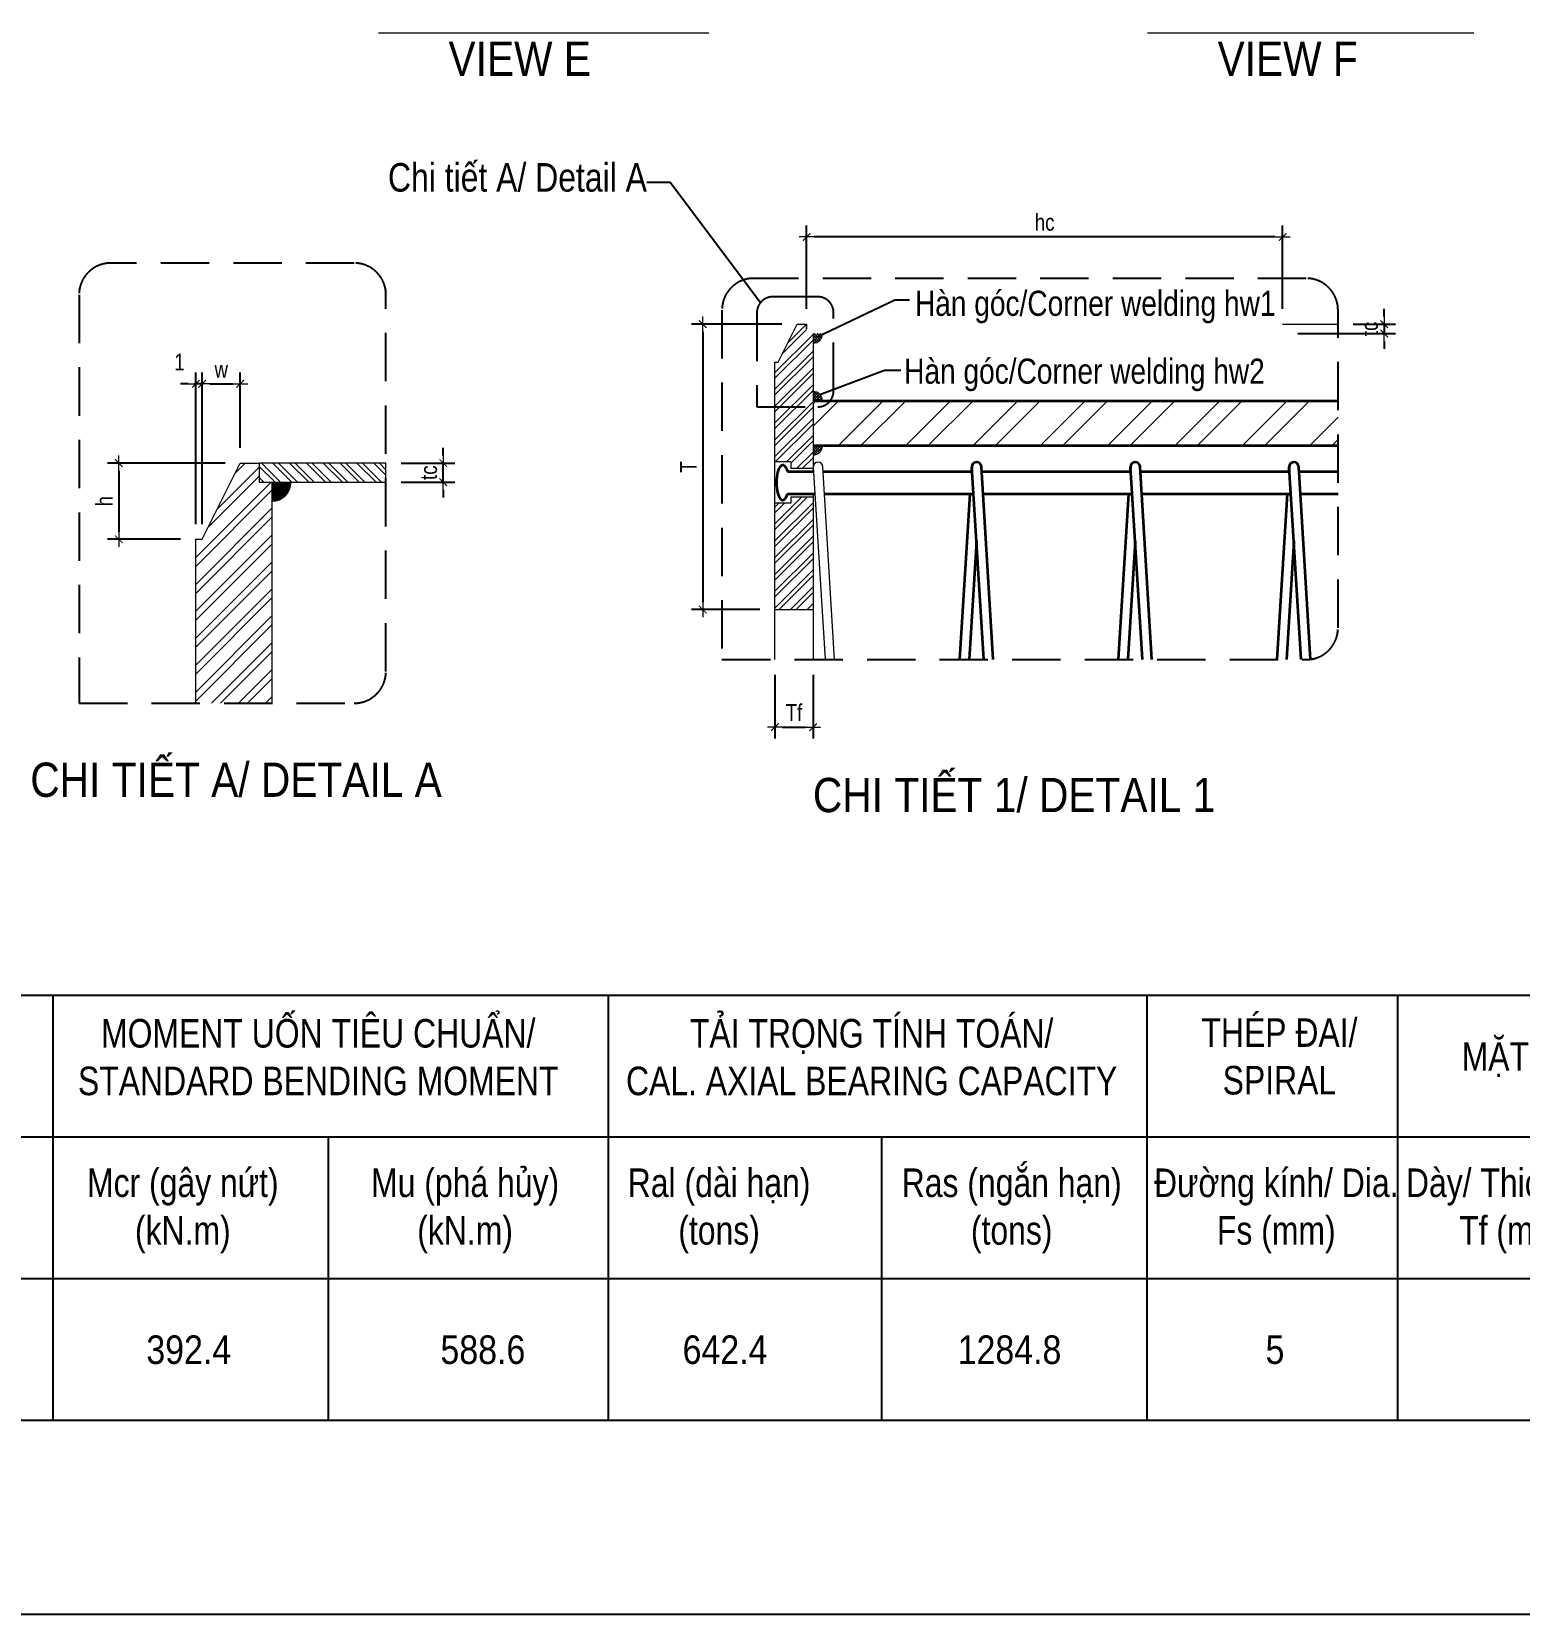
# Model space of a CAD drawing. Header units: millimetres. Extents: x -2123450 to -961021, y -260876 to 649159.
# Drawn here: x -1622994 to -1603460, y 92014 to 112797 of the extents above; entities that cross this region are included whole.
import ezdxf
from ezdxf.enums import TextEntityAlignment as Align

# ---------------------------------------------------------------- set-up
doc = ezdxf.new("R2010")
doc.units = ezdxf.units.MM
doc.header["$LTSCALE"] = 1000
doc.header["$MEASUREMENT"] = 0
doc.header["$PDMODE"] = 66
doc.linetypes.add('HIDDEN2', pattern=[4.7625, 3.175, -1.5875])
doc.layers.get('0').update_dxf_attribs({"linetype": 'CONTINUOUS'})
doc.layers.get('DEFPOINTS').update_dxf_attribs({"linetype": 'CONTINUOUS'})
for name, color, linetype, lineweight in [('4.DIM-F', 1, 'CONTINUOUS', 15), ('NDC_S_CONTINUOUS', 3, 'CONTINUOUS', 20), ('NDC_S_DIM', 1, 'CONTINUOUS', 9), ('NDC_S_HATCH MATERIAL', 8, 'CONTINUOUS', 13), ('NDC_S_REBAR', 4, 'CONTINUOUS', 35), ('NDC_S_VN TEXT', 7, 'CONTINUOUS', 9), ('netmanh', 6, 'CONTINUOUS', 15)]:
    doc.layers.add(name, color=color, linetype=linetype, lineweight=lineweight)
doc.styles.add('NDC_ARIAL', font='arial.ttf', dxfattribs={"width": 0.8})
doc.dimstyles.new('DIM', dxfattribs={"dimtxt": 0.03, "dimasz": 0.035, "dimexe": 0.03, "dimexo": 0.03, "dimgap": 0.005, "dimtad": 1, "dimdec": 0, "dimlfac": 10000, "dimzin": 0, "dimdsep": 46, "dimtxsty": 'NDC_ARIAL', "dimblk": 'DOTSMALL', "dimcen": 0.05, "dimclrd": 1, "dimclre": 1, "dimadec": 0, "dimazin": 0, "dimtfac": 1, "dimtdec": 0, "dimtofl": 0, "dimtmove": 0, "dimatfit": 3, "dimfxl": 0.03, "dimtolj": 1, "dimtzin": 0, "dimarcsym": 0})
doc.dimstyles.new('NDC_1-100', dxfattribs={"dimscale": 100, "dimtxt": 2.2, "dimasz": 1, "dimexe": 1.5, "dimexo": 2, "dimgap": 0.8, "dimtad": 1, "dimdec": 0, "dimdsep": 46, "dimtxsty": 'NDC_ARIAL', "dimblk": 'DIMMARK', "dimcen": 49999.938995, "dimdle": 1.5, "dimclrd": 1, "dimclre": 1, "dimclrt": 3, "dimadec": 0, "dimazin": 0, "dimtfac": 1, "dimtdec": 0, "dimtix": 1, "dimtmove": 2, "dimatfit": 3, "dimfxl": 1, "dimarcsym": 0})

# ---------------------------------------------------------------- blocks, each defined once
blk = doc.blocks.new('DIMMARK')
at = {"layer": 'NDC_S_DIM', "color": 1}
blk.add_line((-1.5, 0), (1, 0), dxfattribs=at)
at = {"layer": 'NDC_S_DIM', "color": 2, "const_width": 0.15}
blk.add_lwpolyline([(-0.5, -0.5), (0.5, 0.5)], dxfattribs=at)
blk = doc.blocks.new('*D328')
at = {"layer": 'DEFPOINTS', "color": 0, "transparency": 16777216}
for p in [(-1618341, 107131), (-1617589, 107131), (-1618341, 106881)]:
    blk.add_point(p, dxfattribs=at)
at = {"layer": 'NDC_S_DIM', "color": 1, "lineweight": -2, "transparency": 16777216}
for p, q in [((-1617589, 107231), (-1617589, 107331)), ((-1618141, 107131), (-1617439, 107131)), ((-1617589, 106881), (-1617589, 107131)), ((-1618141, 106881), (-1617439, 106881)), ((-1617589, 106781), (-1617589, 106681))]:
    blk.add_line(p, q, dxfattribs=at)
at = {"layer": 'NDC_S_DIM', "color": 1, "lineweight": -2, "transparency": 16777216, "xscale": 100, "yscale": 100, "zscale": 100}
for p, rotation in [((-1617589, 107131), 270), ((-1617589, 106881), 90)]:
    blk.add_blockref('DIMMARK', p, dxfattribs=dict(at, rotation=rotation))
at = {"layer": 'NDC_S_DIM', "color": 3, "transparency": 16777216, "insert": (-1617780, 107006), "char_height": 220, "attachment_point": 5, "rotation": 90, "style": 'NDC_ARIAL'}
blk.add_mtext('tc', dxfattribs=at)
blk = doc.blocks.new('*D329')
at = {"layer": 'DEFPOINTS', "color": 0, "transparency": 16777216}
for p in [(-1620839, 108173), (-1620839, 106131), (-1620755, 106131)]:
    blk.add_point(p, dxfattribs=at)
at = {"layer": 'NDC_S_DIM', "color": 1, "lineweight": -2, "transparency": 16777216}
for p, q in [((-1620839, 106331), (-1620839, 108323)), ((-1620755, 106331), (-1620755, 108323)), ((-1620939, 108173), (-1621039, 108173)), ((-1620755, 108173), (-1620839, 108173)), ((-1620655, 108173), (-1620555, 108173))]:
    blk.add_line(p, q, dxfattribs=at)
at = {"layer": 'NDC_S_DIM', "color": 1, "lineweight": -2, "transparency": 16777216, "xscale": 100, "yscale": 100, "zscale": 100}
blk.add_blockref('DIMMARK', (-1620839, 108173), dxfattribs=at)
at = {"layer": 'NDC_S_DIM', "color": 1, "lineweight": -2, "transparency": 16777216, "xscale": 100, "yscale": 100, "zscale": 100, "rotation": 180}
blk.add_blockref('DIMMARK', (-1620755, 108173), dxfattribs=at)
at = {"layer": 'NDC_S_DIM', "color": 3, "transparency": 16777216, "insert": (-1621054, 108458), "char_height": 220, "attachment_point": 5, "style": 'NDC_ARIAL'}
blk.add_mtext('1', dxfattribs=at)
blk = doc.blocks.new('*D330')
at = {"layer": 'DEFPOINTS', "color": 0, "transparency": 16777216}
for p in [(-1620255, 108173), (-1620255, 107131), (-1620755, 106131)]:
    blk.add_point(p, dxfattribs=at)
at = {"layer": 'NDC_S_DIM', "color": 1, "lineweight": -2, "transparency": 16777216}
for p, q in [((-1620755, 106331), (-1620755, 108323)), ((-1620255, 107331), (-1620255, 108323)), ((-1620655, 108173), (-1620355, 108173))]:
    blk.add_line(p, q, dxfattribs=at)
at = {"layer": 'NDC_S_DIM', "color": 1, "lineweight": -2, "transparency": 16777216, "xscale": 100, "yscale": 100, "zscale": 100, "rotation": 180}
blk.add_blockref('DIMMARK', (-1620755, 108173), dxfattribs=at)
at = {"layer": 'NDC_S_DIM', "color": 1, "lineweight": -2, "transparency": 16777216, "xscale": 100, "yscale": 100, "zscale": 100}
blk.add_blockref('DIMMARK', (-1620255, 108173), dxfattribs=at)
at = {"layer": 'NDC_S_DIM', "color": 3, "transparency": 16777216, "insert": (-1620505, 108363), "char_height": 220, "attachment_point": 5, "style": 'NDC_ARIAL'}
blk.add_mtext('w', dxfattribs=at)
blk = doc.blocks.new('*D331')
at = {"layer": 'DEFPOINTS', "color": 0, "transparency": 16777216}
for p in [(-1620255, 107131), (-1621850, 106131), (-1620839, 106131)]:
    blk.add_point(p, dxfattribs=at)
at = {"layer": 'NDC_S_DIM', "color": 1, "lineweight": -2, "transparency": 16777216}
for p, q in [((-1620455, 107131), (-1622000, 107131)), ((-1621850, 107031), (-1621850, 106231)), ((-1621039, 106131), (-1622000, 106131))]:
    blk.add_line(p, q, dxfattribs=at)
at = {"layer": 'NDC_S_DIM', "color": 1, "lineweight": -2, "transparency": 16777216, "xscale": 100, "yscale": 100, "zscale": 100}
for p, rotation in [((-1621850, 107131), 90), ((-1621850, 106131), 270)]:
    blk.add_blockref('DIMMARK', p, dxfattribs=dict(at, rotation=rotation))
at = {"layer": 'NDC_S_DIM', "color": 3, "transparency": 16777216, "insert": (-1622040, 106631), "char_height": 220, "attachment_point": 5, "rotation": 90, "style": 'NDC_ARIAL'}
blk.add_mtext('h', dxfattribs=at)
blk = doc.blocks.new('*D332')
at = {"layer": 'DEFPOINTS', "color": 0, "transparency": 16777216}
for p in [(-1612818, 110101), (-1612818, 108957), (-1606568, 108957)]:
    blk.add_point(p, dxfattribs=at)
at = {"layer": 'NDC_S_DIM', "color": 1, "lineweight": -2, "transparency": 16777216}
for p, q in [((-1612818, 109157), (-1612818, 110251)), ((-1606568, 109157), (-1606568, 110251)), ((-1606668, 110101), (-1612718, 110101))]:
    blk.add_line(p, q, dxfattribs=at)
at = {"layer": 'NDC_S_DIM', "color": 1, "lineweight": -2, "transparency": 16777216, "xscale": 100, "yscale": 100, "zscale": 100, "rotation": 180}
blk.add_blockref('DIMMARK', (-1612818, 110101), dxfattribs=at)
at = {"layer": 'NDC_S_DIM', "color": 1, "lineweight": -2, "transparency": 16777216, "xscale": 100, "yscale": 100, "zscale": 100}
blk.add_blockref('DIMMARK', (-1606568, 110101), dxfattribs=at)
at = {"layer": 'NDC_S_DIM', "color": 3, "transparency": 16777216, "insert": (-1609693, 110292), "char_height": 220, "attachment_point": 5, "style": 'NDC_ARIAL'}
blk.add_mtext('hc', dxfattribs=at)
blk = doc.blocks.new('*D333')
at = {"layer": 'DEFPOINTS', "color": 0, "transparency": 16777216}
for p in [(-1605841, 108957), (-1606568, 108832), (-1605234, 108832)]:
    blk.add_point(p, dxfattribs=at)
at = {"layer": 'NDC_S_DIM', "color": 1, "lineweight": -2, "transparency": 16777216}
for p, q in [((-1605234, 109057), (-1605234, 109157)), ((-1605641, 108957), (-1605084, 108957)), ((-1605234, 108957), (-1605234, 108832)), ((-1606368, 108832), (-1605084, 108832)), ((-1605234, 108732), (-1605234, 108632))]:
    blk.add_line(p, q, dxfattribs=at)
at = {"layer": 'NDC_S_DIM', "color": 1, "lineweight": -2, "transparency": 16777216, "xscale": 100, "yscale": 100, "zscale": 100}
for p, rotation in [((-1605234, 108957), 270), ((-1605234, 108832), 90)]:
    blk.add_blockref('DIMMARK', p, dxfattribs=dict(at, rotation=rotation))
at = {"layer": 'NDC_S_DIM', "color": 3, "transparency": 16777216, "insert": (-1605426, 108894), "char_height": 220, "attachment_point": 5, "rotation": 90, "style": 'NDC_ARIAL'}
blk.add_mtext('tc', dxfattribs=at)
blk = doc.blocks.new('*D515')
at = {"layer": 'DEFPOINTS', "color": 0, "transparency": 16777216}
for p in [(-1613234, 104552), (-1612734, 104552), (-1612734, 103664)]:
    blk.add_point(p, dxfattribs=at)
at = {"layer": 'NDC_S_DIM', "color": 1, "lineweight": -2, "transparency": 16777216}
for p, q in [((-1613234, 104352), (-1613234, 103514)), ((-1612734, 104352), (-1612734, 103514)), ((-1613134, 103664), (-1612834, 103664))]:
    blk.add_line(p, q, dxfattribs=at)
at = {"layer": 'NDC_S_DIM', "color": 1, "lineweight": -2, "transparency": 16777216, "xscale": 100, "yscale": 100, "zscale": 100, "rotation": 180}
blk.add_blockref('DIMMARK', (-1613234, 103664), dxfattribs=at)
at = {"layer": 'NDC_S_DIM', "color": 1, "lineweight": -2, "transparency": 16777216, "xscale": 100, "yscale": 100, "zscale": 100}
blk.add_blockref('DIMMARK', (-1612734, 103664), dxfattribs=at)
at = {"layer": 'NDC_S_DIM', "color": 3, "transparency": 16777216, "insert": (-1612984, 103856), "char_height": 220, "attachment_point": 5, "style": 'NDC_ARIAL'}
blk.add_mtext('Tf', dxfattribs=at)
blk = doc.blocks.new('*D516')
at = {"layer": 'DEFPOINTS', "color": 0, "transparency": 16777216}
for p in [(-1612943, 108957), (-1614181, 105207), (-1613234, 105207)]:
    blk.add_point(p, dxfattribs=at)
at = {"layer": 'NDC_S_DIM', "color": 1, "lineweight": -2, "transparency": 16777216}
for p, q in [((-1613143, 108957), (-1614331, 108957)), ((-1614181, 108857), (-1614181, 105307)), ((-1613434, 105207), (-1614331, 105207))]:
    blk.add_line(p, q, dxfattribs=at)
at = {"layer": 'NDC_S_DIM', "color": 1, "lineweight": -2, "transparency": 16777216, "xscale": 100, "yscale": 100, "zscale": 100}
for p, rotation in [((-1614181, 108957), 90), ((-1614181, 105207), 270)]:
    blk.add_blockref('DIMMARK', p, dxfattribs=dict(at, rotation=rotation))
at = {"layer": 'NDC_S_DIM', "color": 3, "transparency": 16777216, "insert": (-1614371, 107082), "char_height": 220, "attachment_point": 5, "rotation": 90, "style": 'NDC_ARIAL'}
blk.add_mtext('T', dxfattribs=at)
blk = doc.blocks.new('_DotSmall')
at = {"color": 0, "linetype": 'ByBlock', "lineweight": 9, "const_width": 0.5}
blk.add_lwpolyline([(-0.0625, 0, 1), (0.0625, 0, 1)], format="xyb", close=True, dxfattribs=at)

msp = doc.modelspace()

# ---------------------------------------------------------------- hatches: boundary and pattern name
at = {"layer": 'NDC_S_HATCH MATERIAL'}
h = msp.add_hatch(dxfattribs=at)
h.set_pattern_fill('ANSI32', color=256, scale=416.666667)
h.set_pattern_definition([(45, (-3220712.06, 737732.06), (-110.485435, 110.485435), []), (45, (-3220638.4, 737732.06), (-110.485435, 110.485435), [])])
h.paths.add_polyline_path([(-1612734.4, 106687.9), (-1613026.06, 106687.9), (-1613026.06, 106604.56), (-1613234.4, 106604.56), (-1613234.4, 105206.65), (-1612734.4, 105206.65)])
h.paths.add_polyline_path([(-1613234.4, 107146.23), (-1613026.06, 107146.23), (-1613026.06, 107062.9), (-1612734.4, 107062.9), (-1612734.4, 108831.65), (-1612817.73, 108831.65), (-1612817.73, 108956.65), (-1612942.73, 108956.65), (-1613192.73, 108456.65), (-1613234.4, 108456.65)])
h = msp.add_hatch(dxfattribs=at)
h.set_pattern_fill('ANSI37', color=256, scale=208.333333)
h.set_pattern_definition([(45, (-1971347.432, -121757.778), (-18.4142391, 18.4142391), []), (135, (-1971347.432, -121757.778), (-18.4142391, -18.4142391), [])])
edge = h.paths.add_edge_path()
edge.add_line((-1612609.4, 108831.65), (-1612734.4, 108831.65))
edge.add_line((-1612734.4, 108831.65), (-1612734.4, 108706.65))
edge.add_arc((-1612734.4, 108831.65), 125, 270, 360)
h = msp.add_hatch(dxfattribs=at)
h.set_pattern_fill('ANSI37', color=256, scale=208.333333)
h.set_pattern_definition([(45, (-2072178.046, -484479.267), (-18.4142391, 18.4142391), []), (135, (-2072178.046, -484479.267), (-18.4142391, -18.4142391), [])])
h.paths.add_polyline_path([(-1612734.4, 108070.95), (-1612734.4, 107945.95), (-1612609.4, 107945.95, 0.41421356)])
h = msp.add_hatch(dxfattribs=at)
h.set_pattern_fill('ANSI32', color=256, scale=1666.666667)
h.set_pattern_definition([(45, (-1259757.1, 113522.9), (-441.9417, 441.9417), []), (45, (-1259462.45, 113522.9), (-441.9417, 441.9417), [])])
h.paths.add_polyline_path([(-1605840.57, 107945.95), (-1612734.4, 107945.95), (-1612734.4, 107362.61), (-1605840.57, 107362.61)])
h = msp.add_hatch(dxfattribs=at)
h.set_pattern_fill('ANSI37', color=256, scale=208.333333)
h.set_pattern_definition([(45, (-2072178.046, -485062.6), (-18.4142391, 18.4142391), []), (135, (-2072178.046, -485062.6), (-18.4142391, -18.4142391), [])])
h.paths.add_polyline_path([(-1612734.4, 107237.61), (-1612734.4, 107362.61), (-1612609.4, 107362.61, -0.41421356)])
h = msp.add_hatch(dxfattribs=at)
h.set_pattern_fill('ANSI32', color=256, scale=666.666667)
h.set_pattern_definition([(45, (-1690767.27, -18483.58), (-176.7767, 176.7767), []), (45, (-1690649.42, -18483.58), (-176.7767, 176.7767), [])])
h.paths.add_polyline_path([(-1619838.58, 106881.17), (-1620005.25, 106881.17), (-1620005.25, 107131.17), (-1620255.25, 107131.17), (-1620755.25, 106131.17), (-1620838.58, 106131.17), (-1620838.58, 103979.09), (-1619838.58, 103979.09)])
h = msp.add_hatch(dxfattribs=at)
h.set_pattern_fill('ANSI32', color=256, scale=416.666667, angle=90)
h.set_pattern_definition([(135, (-1757420.52, -63972.19), (-110.48543, -110.48543), []), (135, (-1757420.52, -63898.53), (-110.48543, -110.48543), [])])
h.paths.add_polyline_path([(-1620005.25, 107131.17), (-1620005.25, 106881.17), (-1618341.5, 106881.17), (-1618341.5, 107131.17)])
h = msp.add_hatch(color=256, dxfattribs=at)
h.dxf.hatch_style = 1
edge = h.paths.add_edge_path()
edge.add_line((-1619588.58, 106881.17), (-1619838.58, 106881.17))
edge.add_line((-1619838.58, 106881.17), (-1619838.58, 106631.17))
edge.add_arc((-1619838.58, 106881.17), 250, 270, 360)

# ---------------------------------------------------------------- linework, layer by layer
for p, q in [((-1637042.3, 100144.13), (-1584595.34, 100144.13)), ((-1622714.2, 100144.13), (-1622714.2, 94563.77)), ((-1615423.24, 100144.13), (-1615423.24, 94563.77)), ((-1608350.87, 100144.13), (-1608350.87, 94563.77)), ((-1605057.85, 100144.13), (-1605057.85, 94563.77)), ((-1637042.3, 98284.01), (-1584595.34, 98284.01)), ((-1619100.59, 98284.01), (-1619100.59, 94563.77)), ((-1611833.85, 98284.01), (-1611833.85, 94563.77)), ((-1629304.31, 96423.89), (-1584595.34, 96423.89)), ((-1637042.3, 94563.77), (-1584595.34, 94563.77))]:
    msp.add_line(p, q)
at = {"linetype": 'HIDDEN2', "ltscale": 0.2}
for points in [[(-1622372.37, 103979.09), (-1618758.16, 103979.09, 0.41421356), (-1618341.5, 104395.76), (-1618341.5, 109341.9, 0.41421356), (-1618758.16, 109758.56), (-1621955.7, 109758.56, 0.41421356), (-1622372.37, 109341.9)], [(-1606257.24, 109557.64), (-1613512.95, 109557.64, 0.41421356), (-1613929.61, 109140.97), (-1613929.61, 104551.51), (-1606257.24, 104551.51, 0.41421356), (-1605840.57, 104968.18), (-1605840.57, 109140.97, 0.41421356)], [(-1613471.15, 107870.31), (-1612671.76, 107870.31, 0.41421356), (-1612463.43, 108078.64), (-1612463.43, 109106.84, 0.41421356), (-1612671.76, 109315.18), (-1613262.82, 109315.18, 0.41421356), (-1613471.15, 109106.84)]]:
    msp.add_lwpolyline(points, format="xyb", close=True, dxfattribs=at)
at = {"layer": '4.DIM-F'}
for p, q in [((-1618440.19, 112781.18), (-1614100.2, 112781.18)), ((-1608341.51, 112781.18), (-1604058.25, 112781.18))]:
    msp.add_line(p, q, dxfattribs=at)
at = {"layer": 'DEFPOINTS'}
msp.add_lwpolyline([(-1698145.34, 181113.77), (-1571995.34, 181113.77), (-1571995.34, 92013.77), (-1698145.34, 92013.77)], close=True, dxfattribs=at)
at = {"layer": 'NDC_S_CONTINUOUS'}
for p, q in [((-1612817.73, 108894.15), (-1612817.73, 108956.65)), ((-1606567.73, 108956.65), (-1605840.57, 108956.65)), ((-1612734.4, 108831.65), (-1612734.4, 107019.15)), ((-1613026.06, 107146.23), (-1613234.4, 107146.23)), ((-1613026.06, 107146.23), (-1613026.06, 107062.9)), ((-1613026.06, 107062.9), (-1612734.4, 107062.9)), ((-1613026.06, 106687.9), (-1613026.06, 106604.56)), ((-1613026.06, 106687.9), (-1612734.4, 106687.9)), ((-1612734.4, 106727.48), (-1612734.4, 104551.51)), ((-1613026.06, 106604.56), (-1613234.4, 106604.56)), ((-1612734.4, 105206.65), (-1613234.4, 105206.65))]:
    msp.add_line(p, q, dxfattribs=at)
for points in [[(-1613234.4, 104551.51), (-1613234.4, 108456.65), (-1613192.73, 108456.65), (-1612942.73, 108956.65), (-1612817.73, 108956.65), (-1612817.73, 108894.15)], [(-1620838.58, 103979.09), (-1620838.58, 106131.17), (-1620755.25, 106131.17), (-1620255.25, 107131.17), (-1620005.25, 107131.17), (-1620005.25, 106881.17), (-1619838.58, 106881.17), (-1619838.58, 103979.09)]]:
    msp.add_lwpolyline(points, dxfattribs=at)
msp.add_lwpolyline([(-1620005.25, 106881.17), (-1618341.5, 106881.17), (-1618341.5, 107131.17), (-1620005.25, 107131.17)], close=True, dxfattribs=at)
msp.add_arc((-1612734.4, 108831.65), 125, 270, 0, dxfattribs=at)
at = {"layer": 'NDC_S_HATCH MATERIAL'}
msp.add_lwpolyline([(-1612451.11, 104551.51), (-1612606.52, 107081.6, 0.99812057), (-1612731.76, 107081.6), (-1612576.35, 104551.51)], format="xyb", dxfattribs=at)
for centre, start, end in [((-1612734.4, 107945.95), 0, 90), ((-1612734.4, 107362.61), 270, 0)]:
    msp.add_arc(centre, 125, start, end, dxfattribs=at)
at = {"layer": 'NDC_S_REBAR'}
for p, q in [((-1610648.42, 107081.6), (-1610653.23, 107019.15)), ((-1610493.01, 104551.51), (-1610648.42, 107081.6)), ((-1610367.78, 104551.51), (-1610523.19, 107081.6)), ((-1608565.09, 107081.6), (-1608569.9, 107019.15)), ((-1608409.68, 104551.51), (-1608565.09, 107081.6)), ((-1608284.44, 104551.51), (-1608439.85, 107081.6)), ((-1606481.76, 107081.6), (-1606486.56, 107019.15)), ((-1606326.35, 104551.51), (-1606481.76, 107081.6)), ((-1606201.11, 104551.51), (-1606356.52, 107081.6)), ((-1613067.73, 107019.15), (-1612734.16, 107019.15)), ((-1612602.68, 107019.15), (-1610644.59, 107019.15)), ((-1610519.35, 107019.15), (-1608561.25, 107019.15)), ((-1608436.02, 107019.15), (-1606567.73, 107019.15)), ((-1606567.73, 107019.15), (-1606477.92, 107019.15)), ((-1606352.68, 107019.15), (-1605840.57, 107019.15)), ((-1613067.73, 106727.48), (-1612710, 106727.48)), ((-1612584.77, 106727.48), (-1610626.67, 106727.48)), ((-1610675.67, 106727.48), (-1610809.33, 104551.51)), ((-1610501.44, 106727.48), (-1608543.34, 106727.48)), ((-1608592.34, 106727.48), (-1608726, 104551.51)), ((-1608418.1, 106727.48), (-1606567.73, 106727.48)), ((-1606509.01, 106727.48), (-1606642.67, 104551.51)), ((-1606567.73, 106727.48), (-1606460, 106727.48)), ((-1606334.77, 106727.48), (-1605840.57, 106727.48)), ((-1610588.56, 106106.95), (-1610684.1, 104551.51)), ((-1608505.22, 106106.95), (-1608600.76, 104551.51)), ((-1606421.89, 106106.95), (-1606517.43, 104551.51))]:
    msp.add_line(p, q, dxfattribs=at)
for points in [[(-1605840.57, 107945.95), (-1612734.4, 107945.95)], [(-1612734.4, 107362.61), (-1605840.57, 107362.61)]]:
    msp.add_lwpolyline(points, dxfattribs=at)
for centre in [(-1610585.92, 107081.6), (-1608502.59, 107081.6), (-1606419.26, 107081.6)]:
    msp.add_arc(centre, 62.5, 0, 180, dxfattribs=at)
msp.add_ellipse((-1613131.35, 106875.4), major_axis=(0, 229), ratio=0.36390241, start_param=5.39102476, end_param=10.29333761, dxfattribs=at)
at = {"layer": 'netmanh'}
msp.add_arc((-1619838.58, 106881.17), 250, 270, 0, dxfattribs=at)

# ---------------------------------------------------------------- texts
at = {"layer": 'NDC_S_VN TEXT', "lineweight": 70, "style": 'NDC_ARIAL', "width": 0.85}
for s, p in [('VIEW E', (-1617520.64, 112216.67)), ('VIEW F', (-1607421.96, 112216.67))]:
    msp.add_text(s, height=450, dxfattribs=at).set_placement(p)
at = {"layer": 'NDC_S_VN TEXT', "style": 'NDC_ARIAL', "width": 0.8}
for s, p in [('Hàn góc/Corner welding hw1', (-1611395.85, 109065.34)), ('Hàn góc/Corner welding hw2', (-1611537.56, 108173.78))]:
    msp.add_text(s, height=330, dxfattribs=at).set_placement(p)
at = {"layer": 'NDC_S_VN TEXT', "lineweight": 70, "style": 'NDC_ARIAL', "width": 0.85}
for s, p in [('CHI TIẾT A/ DETAIL A', (-1620310.29, 102748.72)), ('CHI TIẾT 1/ DETAIL 1', (-1610093.43, 102547.8))]:
    msp.add_text(s, height=450, dxfattribs=at).set_placement(p, align=Align.CENTER)
at = {"layer": 'NDC_S_VN TEXT', "style": 'NDC_ARIAL', "width": 0.85}
for s, p in [('392.4', (-1620931.32, 95301.86)), ('588.6', (-1617068.94, 95301.86)), ('642.4', (-1613889.58, 95301.86)), ('1284.8', (-1610153.83, 95301.86)), ('5', (-1606667.99, 95301.86))]:
    msp.add_text(s, height=375, dxfattribs=at).set_placement(p, align=Align.CENTER)
at = {"layer": 'NDC_S_VN TEXT', "insert": (-1614915.04, 110690.92), "char_height": 375, "attachment_point": 9, "style": 'NDC_ARIAL'}
msp.add_mtext('{\\fArial|b0|i0|c0|p34;Chi tiết A/ Detail A}', dxfattribs=at)
at = {"layer": 'NDC_S_VN TEXT', "char_height": 375, "attachment_point": 2, "style": 'NDC_ARIAL'}
for s, width, insert in [('MOMENT UỐN TIÊU CHUẨN/ STANDARD BENDING MOMENT', 7590.2044, (-1619231.27, 99831.47)), ('TẢI TRỌNG TÍNH TOÁN/\\PCAL. AXIAL BEARING CAPACITY', 7645.1428, (-1611964.53, 99831.47)), ('THÉP ĐAI/ SPIRAL', 3315.9246, (-1606609.82, 99840.76)), ('MẶT BÍCH/ END FLANGE', 5725.6224, (-1601760.64, 99526.94)), ('Mcr (gây nứt)\\P(kN.m)', 3602.3164, (-1621009.26, 97869)), ('Mu (phá hủy)\\P(kN.m)', 2755.2997, (-1617302.63, 97869)), ('Ral (dài hạn)\\P(tons)', 3552.2474, (-1613967.52, 97869)), ('Ras (ngắn hạn)\\P(tons)', 3615.3643, (-1610125.41, 97869)), ('Đường kính/ Dia. Fs (mm)', 3521.7925, (-1606651.25, 97869)), ('Dày/ Thickness Tf (mm)', 3146.0894, (-1603516.57, 97869))]:
    msp.add_mtext_dynamic_manual_height_columns(s, width=width, gutter_width=0.37, heights=[0], dxfattribs=dict(at, insert=insert))

# ---------------------------------------------------------------- dimensions: what is measured, and where the dimension line sits
at = {"layer": 'NDC_S_DIM'}
for base, p1, p2, text, picture, middle in [((-1612817.73, 110100.58), (-1606567.73, 108956.65), (-1612817.73, 108956.65), 'hc', '*D332', (-1609692.73, 110292.38)), ((-1620255.25, 108172.56), (-1620755.25, 106131.17), (-1620255.25, 107131.17), 'w', '*D330', (-1620505.25, 108362.56)), ((-1612734.4, 103664.23), (-1613234.4, 104551.51), (-1612734.4, 104551.51), 'Tf', '*D515', (-1612984.4, 103856.11))]:
    dim = msp.add_linear_dim(base=base, p1=p1, p2=p2, text=text, dimstyle='NDC_1-100', dxfattribs=at)
    dim.commit()
    dim.dimension.update_dxf_attribs({"geometry": picture, "text_midpoint": middle})
for base, p1, p2, text, picture, middle in [((-1605233.77, 108831.65), (-1605840.57, 108956.65), (-1606567.73, 108831.65), 'tc', '*D333', (-1605425.57, 108894.15)), ((-1614181.03, 105206.65), (-1612942.73, 108956.65), (-1613234.4, 105206.65), 'T', '*D516', (-1614371.03, 107081.65)), ((-1617588.55, 107131.17), (-1618341.5, 106881.17), (-1618341.5, 107131.17), 'tc', '*D328', (-1617780.35, 107006.17)), ((-1621850.06, 106131.17), (-1620255.25, 107131.17), (-1620838.58, 106131.17), 'h', '*D331', (-1622040.06, 106631.17))]:
    dim = msp.add_linear_dim(base=base, p1=p1, p2=p2, angle=90, text=text, dimstyle='NDC_1-100', dxfattribs=at)
    dim.commit()
    dim.dimension.update_dxf_attribs({"geometry": picture, "text_midpoint": middle})
dim = msp.add_linear_dim(base=(-1620838.58, 108172.56), p1=(-1620755.25, 106131.17), p2=(-1620838.58, 106131.17), text='1', dimstyle='NDC_1-100', dxfattribs=at)
dim.commit()
dim.dimension.update_dxf_attribs({"geometry": '*D329', "text_midpoint": (-1621053.89, 108458.24), "dimtype": 160})

# ---------------------------------------------------------------- leaders
at = {"layer": 'NDC_S_DIM', "annotation_type": 0, "has_hookline": 1, "hookline_direction": 1, "text_width": 3380.42}
msp.add_leader([(-1613425.24, 109237.31), (-1614608.33, 110815.92), (-1614915.04, 110815.92)], dimstyle='DIM', override={"dimgap": 0.005, "dimtad": 0}, dxfattribs=at)
at = {"layer": 'NDC_S_DIM'}
for points in [[(-1612690.2, 108787.45), (-1611660.69, 109275.96), (-1611467.41, 109275.96)], [(-1612646.01, 108034.33), (-1611795.38, 108350.81), (-1611581.95, 108350.81)]]:
    msp.add_leader(points, dimstyle='DIM', override={"dimgap": 0.005, "dimtad": 0}, dxfattribs=at)

doc.saveas('drawing.dxf')
